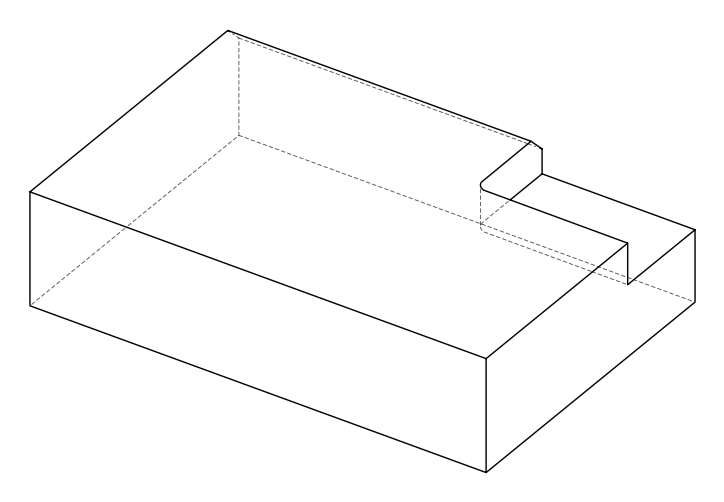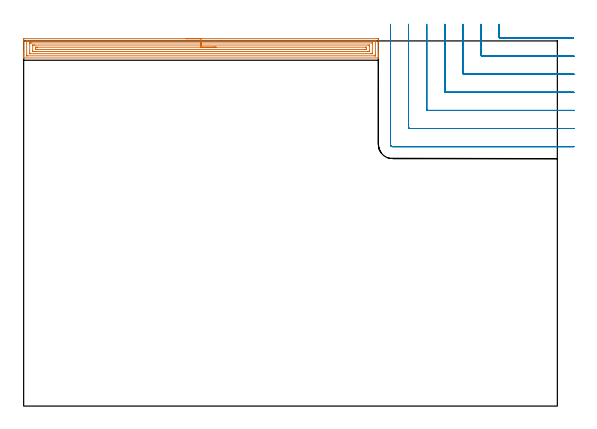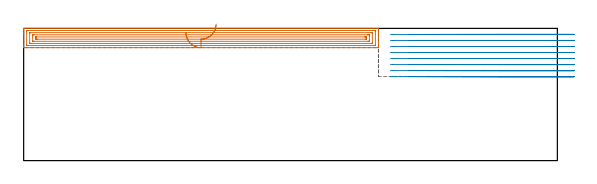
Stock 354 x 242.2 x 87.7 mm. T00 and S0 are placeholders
(PLAN: 2 operations, 1 tool changes, 25.8 min)
(1 AREA_MILL | FG_CHAMFER_SURFACE | UGT0205_001 | 9.65 min | 19831 mm3)
(2 MILL_CORNER_NOTCH_RECTANGULAR | CORNER_NOTCH_RECTANGULAR | UGT0201_008 | Follow Part, ap 4, ae 75% | 16.14 min | 295502 mm3)
(TOOL UGT0205_001 | Chamfer Mill 20 x 3 x 45 deg. | D20 FL50 Z2)
(TOOL UGT0201_008 | End Mill 16 mm | D16 FL32 Z4)
(OP 1 AREA_MILL)
G17 G21 G94 G90
T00 M6
G54
G17 G0 G90 X107.65 Y243.7 S1061 M3
G43 Z97.7 H0
Z84.9
G94 G1 X107.688 Z84.028 F250.
X107.802 Z83.163
X107.991 Z82.312
X108.253 Z81.48
X108.587 Z80.674
X108.99 Z79.9
X109.458 Z79.164
X109.99 Z78.472
X110.579 Z77.829
X111.222 Z77.24
X111.914 Z76.708
X112.65 Z76.24
X113.424 Z75.837
X114.23 Z75.503
X115.062 Z75.241
X115.914 Z75.052
X116.778 Z74.938
X117.65 Z74.9
X234.682
X234.976 Y243.697 Z74.902
X235.29 Y243.692 Z74.906
X235.3 Y243.374 Z75.224
Y234.178 Z84.417
Y233.628 Z84.969
Y233.285 Z85.311
Y232.736 Z85.86
Y232.393 Z86.202
Y231.708 Z86.892
Y231.362 Z87.238
X235.293 Y230.957 Z87.634
X235.29 Y230.903 Z87.688
X235.128 Y230.9 Z87.7
X0.172
X0.01 Y230.903 Z87.688
X0.007 Y230.957 Z87.634
X0. Y231.362 Z87.238
Y231.708 Z86.892
Y232.393 Z86.202
Y233.628 Z84.969
Y234.178 Z84.417
Y234.795 Z83.8
Y242.824 Z75.773
X0.002 Y243.099 Z75.498
X0.007 Y243.692 Z74.906
X0.023 Y243.694 Z74.904
X0.618 Y243.7 Z74.9
X117.65
Y242.286 Z76.314
X232.974
X233.132 Y242.283 Z76.317
X233.237 Y242.279 Z76.321
X233.291 Y242.275 Z76.325
X233.294 Y242.264 Z76.336
X233.297 Y242.207 Z76.393
X233.3 Y241.802 Z76.798
Y232.881 Z85.719
X233.297 Y232.393 Z86.207
X233.294 Y232.343 Z86.257
X233.291 Y232.324 Z86.276
X233.211 Y232.32 Z86.28
X233.053 Y232.315 Z86.285
X232.974 Y232.314 Z86.286
X2.326 Y232.315 Z86.285
X2.168 Y232.317 Z86.283
X2.063 Y232.321 Z86.279
X2.009 Y232.325 Z86.275
X2.006 Y232.336 Z86.264
X2.003 Y232.393 Z86.207
X2. Y232.798 Z85.803
Y241.719 Z76.881
X2.003 Y242.207 Z76.393
X2.006 Y242.257 Z76.343
X2.009 Y242.276 Z76.324
X2.089 Y242.28 Z76.32
X2.247 Y242.285 Z76.315
X2.326 Y242.286 Z76.314
X117.65
Y240.872 Z77.728
X231.108 Y240.871 Z77.729
X231.258 Y240.87 Z77.73
X231.283 Y240.868 Z77.732
X231.288 Y240.866 Z77.734
X231.293 Y240.843 Z77.757
X231.298 Y240.742 Z77.858
X231.3 Y240.614 Z77.986
Y240.423 Z78.177
X231.299 Y233.987 Z84.613
X231.293 Y233.795 Z84.805
X231.29 Y233.744 Z84.856
X231.273 Y233.735 Z84.865
X231.22 Y233.732 Z84.868
X231.108 Y233.73 Z84.87
X230.664 Y233.729 Z84.871
X230.215 Y233.728 Z84.872
X4.192 Y233.729 Z84.871
X4.042 Y233.73 Z84.87
X4.018 Y233.732 Z84.868
X4.012 Y233.734 Z84.866
X4.007 Y233.757 Z84.843
X4.002 Y233.858 Z84.742
X4. Y234.369 Z84.231
X4.001 Y240.613 Z77.987
X4.007 Y240.805 Z77.795
X4.01 Y240.857 Z77.743
X4.027 Y240.865 Z77.735
X4.08 Y240.868 Z77.732
X4.192 Y240.87 Z77.73
X4.636 Y240.871 Z77.729
X5.085 Y240.872 Z77.728
X117.65
Y239.457 Z79.143
X228.502
X229.255 Y239.45 Z79.15
X229.29 Y239.447 Z79.153
X229.294 Y239.4 Z79.2
X229.298 Y239.295 Z79.305
X229.299 Y239.083 Z79.517
X229.3 Y238.66 Z79.94
Y235.983 Z82.617
X229.299 Y235.526 Z83.074
X229.298 Y235.309 Z83.291
X229.294 Y235.2 Z83.4
X229.29 Y235.152 Z83.448
X229.242 Y235.149 Z83.451
X228.428 Y235.143 Z83.457
X228.355
X6.799
X6.045 Y235.15 Z83.45
X6.01 Y235.153 Z83.447
X6.006 Y235.2 Z83.4
X6.003 Y235.305 Z83.295
X6.001 Y235.517 Z83.083
X6. Y235.94 Z82.66
X6.001 Y239.074 Z79.526
X6.003 Y239.291 Z79.309
X6.006 Y239.4 Z79.2
X6.01 Y239.448 Z79.152
X6.058 Y239.451 Z79.149
X6.872 Y239.457 Z79.143
X6.945
X117.65
Y238.043 Z80.557
X226.641 Y238.042 Z80.558
X227.242 Y238.039 Z80.561
X227.278 Y238.036 Z80.564
X227.29 Y238.029 Z80.571
X227.296 Y237.984 Z80.616
X227.298 Y237.746 Z80.854
X227.3 Y237.088 Z81.512
X227.299 Y236.854 Z81.746
X227.297 Y236.69 Z81.91
X227.294 Y236.608 Z81.992
X227.291 Y236.572 Z82.028
X227.235 Y236.564 Z82.036
X226.936 Y236.56 Z82.04
X226.641 Y236.558 Z82.042
X226.045 Y236.557 Z82.043
X8.659 Y236.558 Z82.042
X8.058 Y236.561 Z82.039
X8.022 Y236.564 Z82.036
X8.01 Y236.571 Z82.029
X8.004 Y236.616 Z81.984
X8.002 Y236.854 Z81.746
X8. Y237.512 Z81.088
X8.001 Y237.746 Z80.854
X8.003 Y237.91 Z80.69
X8.007 Y237.992 Z80.608
X8.009 Y238.028 Z80.572
X8.065 Y238.036 Z80.564
X8.364 Y238.04 Z80.56
X8.659 Y238.042 Z80.558
X9.255 Y238.043 Z80.557
X117.65
X118.522 Z80.595
X119.386 Z80.709
X120.238 Z80.898
X121.07 Z81.16
X121.876 Z81.494
X122.65 Z81.897
X123.386 Z82.365
X124.078 Z82.896
X124.721 Z83.486
X125.31 Z84.129
X125.842 Z84.821
X126.31 Z85.557
X126.713 Z86.331
X127.047 Z87.137
X127.309 Z87.969
X127.498 Z88.82
X127.612 Z89.685
X127.65 Z90.557
G0 Z97.7
M5
M2
(OP 2 MILL_CORNER_NOTCH_RECTANGULAR)
G17 G21 G94 G90
T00 M6
G54
G17 G0 G90 X315.29 Y253.2 S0 M3
G43 Z97.7 H0
Z83.7
G94 G1 X315.3 Y250.2 F250.
Y249.962 F500.
Y244.894
G3 X316.094 Y244.1 R0.8
G1 X361.771
X364.771 F250.
G0 Z97.7
X303.288 Y253.2
Z83.7
G1 X303.3 Y250.2
Y249.962 F500.
Y232.895
G3 X304.095 Y232.1 R0.8
G1 X362.
X365. F250.
G0 Z97.7
X291.285 Y253.2
Z83.7
G1 X291.299 Y250.2
X291.3 Y249.962 F500.
Y220.895
G3 X292.095 Y220.1 R0.8
G1 X362.
X365. F250.
G0 Z97.7
X279.279 Y253.2
Z83.7
G1 X279.299 Y250.2
X279.3 Y249.962 F500.
Y208.895
G3 X280.095 Y208.1 R0.8
G1 X362.
X365. F250.
G0 Z97.7
X267.269 Y253.2
Z83.7
G1 X267.299 Y250.2
G2 X267.3 Y249.962 R24. F500.
G1 Y196.896
G3 X268.096 Y196.1 R0.8
G1 X362.
X365. F250.
G0 Z97.7
X255.238 Y253.199
Z83.7
G1 X255.298 Y250.2
G2 X255.3 Y249.962 R12. F500.
G1 Y184.896
G3 X256.096 Y184.1 R0.8
G1 X362.
X365. F250.
G0 Z97.7
X243.3 Y252.962
Z83.7
G1 Y249.962
Y173.6 F500.
G3 X244.8 Y172.1 R1.5
G1 X362.
X365. F250.
G0 Z97.7
X315.3 Y253.2
Z79.7
G1 Y250.2
Y244.894 F500.
G3 X316.094 Y244.1 R0.8
G1 X361.771
X364.771 F250.
G0 Z97.7
X303.3 Y253.2
Z79.7
G1 Y250.2
Y232.895 F500.
G3 X304.095 Y232.1 R0.8
G1 X362.
X365. F250.
G0 Z97.7
X291.3 Y253.2
Z79.7
G1 Y250.2
Y220.895 F500.
G3 X292.095 Y220.1 R0.8
G1 X362.
X365. F250.
G0 Z97.7
X279.3 Y253.2
Z79.7
G1 Y250.2
Y208.895 F500.
G3 X280.095 Y208.1 R0.8
G1 X362.
X365. F250.
G0 Z97.7
X267.3 Y253.2
Z79.7
G1 Y250.2
Y196.896 F500.
G3 X268.096 Y196.1 R0.8
G1 X362.
X365. F250.
G0 Z97.7
X255.3 Y253.2
Z79.7
G1 Y250.2
Y184.896 F500.
G3 X256.096 Y184.1 R0.8
G1 X362.
X365. F250.
G0 Z97.7
X243.3 Y253.2
Z79.7
G1 Y250.2
Y173.6 F500.
G3 X244.8 Y172.1 R1.5
G1 X362.
X365. F250.
G0 Z97.7
X315.3 Y253.2
Z75.7
G1 Y250.2
Y244.894 F500.
G3 X316.094 Y244.1 R0.8
G1 X361.771
X364.771 F250.
G0 Z97.7
X303.3 Y253.2
Z75.7
G1 Y250.2
Y232.895 F500.
G3 X304.095 Y232.1 R0.8
G1 X362.
X365. F250.
G0 Z97.7
X291.3 Y253.2
Z75.7
G1 Y250.2
Y220.895 F500.
G3 X292.095 Y220.1 R0.8
G1 X362.
X365. F250.
G0 Z97.7
X279.3 Y253.2
Z75.7
G1 Y250.2
Y208.895 F500.
G3 X280.095 Y208.1 R0.8
G1 X362.
X365. F250.
G0 Z97.7
X267.3 Y253.2
Z75.7
G1 Y250.2
Y196.896 F500.
G3 X268.096 Y196.1 R0.8
G1 X362.
X365. F250.
G0 Z97.7
X255.3 Y253.2
Z75.7
G1 Y250.2
Y184.896 F500.
G3 X256.096 Y184.1 R0.8
G1 X362.
X365. F250.
G0 Z97.7
X243.3 Y253.2
Z75.7
G1 Y250.2
Y173.6 F500.
G3 X244.8 Y172.1 R1.5
G1 X362.
X365. F250.
G0 Z97.7
X315.3 Y253.2
Z71.7
G1 Y250.2
Y244.894 F500.
G3 X316.094 Y244.1 R0.8
G1 X361.771
X364.771 F250.
G0 Z97.7
X303.3 Y253.2
Z71.7
G1 Y250.2
Y232.895 F500.
G3 X304.095 Y232.1 R0.8
G1 X362.
X365. F250.
G0 Z97.7
X291.3 Y253.2
Z71.7
G1 Y250.2
Y220.895 F500.
G3 X292.095 Y220.1 R0.8
G1 X362.
X365. F250.
G0 Z97.7
X279.3 Y253.2
Z71.7
G1 Y250.2
Y208.895 F500.
G3 X280.095 Y208.1 R0.8
G1 X362.
X365. F250.
G0 Z97.7
X267.3 Y253.2
Z71.7
G1 Y250.2
Y196.896 F500.
G3 X268.096 Y196.1 R0.8
G1 X362.
X365. F250.
G0 Z97.7
X255.3 Y253.2
Z71.7
G1 Y250.2
Y184.896 F500.
G3 X256.096 Y184.1 R0.8
G1 X362.
X365. F250.
G0 Z97.7
X243.3 Y253.2
Z71.7
G1 Y250.2
Y173.6 F500.
G3 X244.8 Y172.1 R1.5
G1 X362.
X365. F250.
G0 Z97.7
X315.3 Y253.2
Z67.7
G1 Y250.2
Y244.894 F500.
G3 X316.094 Y244.1 R0.8
G1 X361.771
X364.771 F250.
G0 Z97.7
X303.3 Y253.2
Z67.7
G1 Y250.2
Y232.895 F500.
G3 X304.095 Y232.1 R0.8
G1 X362.
X365. F250.
G0 Z97.7
X291.3 Y253.2
Z67.7
G1 Y250.2
Y220.895 F500.
G3 X292.095 Y220.1 R0.8
G1 X362.
X365. F250.
G0 Z97.7
X279.3 Y253.2
Z67.7
G1 Y250.2
Y208.895 F500.
G3 X280.095 Y208.1 R0.8
G1 X362.
X365. F250.
G0 Z97.7
X267.3 Y253.2
Z67.7
G1 Y250.2
Y196.896 F500.
G3 X268.096 Y196.1 R0.8
G1 X362.
X365. F250.
G0 Z97.7
X255.3 Y253.2
Z67.7
G1 Y250.2
Y184.896 F500.
G3 X256.096 Y184.1 R0.8
G1 X362.
X365. F250.
G0 Z97.7
X243.3 Y253.2
Z67.7
G1 Y250.2
Y173.6 F500.
G3 X244.8 Y172.1 R1.5
G1 X362.
X365. F250.
G0 Z97.7
X315.3 Y253.2
Z63.7
G1 Y250.2
Y244.894 F500.
G3 X316.094 Y244.1 R0.8
G1 X361.771
X364.771 F250.
G0 Z97.7
X303.3 Y253.2
Z63.7
G1 Y250.2
Y232.895 F500.
G3 X304.095 Y232.1 R0.8
G1 X362.
X365. F250.
G0 Z97.7
X291.3 Y253.2
Z63.7
G1 Y250.2
Y220.895 F500.
G3 X292.095 Y220.1 R0.8
G1 X362.
X365. F250.
G0 Z97.7
X279.3 Y253.2
Z63.7
G1 Y250.2
Y208.895 F500.
G3 X280.095 Y208.1 R0.8
G1 X362.
X365. F250.
G0 Z97.7
X267.3 Y253.2
Z63.7
G1 Y250.2
Y196.896 F500.
G3 X268.096 Y196.1 R0.8
G1 X362.
X365. F250.
G0 Z97.7
X255.3 Y253.2
Z63.7
G1 Y250.2
Y184.896 F500.
G3 X256.096 Y184.1 R0.8
G1 X362.
X365. F250.
G0 Z97.7
X243.3 Y253.2
Z63.7
G1 Y250.2
Y173.6 F500.
G3 X244.8 Y172.1 R1.5
G1 X362.
X365. F250.
G0 Z97.7
X315.3 Y253.2
Z59.7
G1 Y250.2
Y244.894 F500.
G3 X316.094 Y244.1 R0.8
G1 X361.771
X364.771 F250.
G0 Z97.7
X303.3 Y253.2
Z59.7
G1 Y250.2
Y232.895 F500.
G3 X304.095 Y232.1 R0.8
G1 X362.
X365. F250.
G0 Z97.7
X291.3 Y253.2
Z59.7
G1 Y250.2
Y220.895 F500.
G3 X292.095 Y220.1 R0.8
G1 X362.
X365. F250.
G0 Z97.7
X279.3 Y253.2
Z59.7
G1 Y250.2
Y208.895 F500.
G3 X280.095 Y208.1 R0.8
G1 X362.
X365. F250.
G0 Z97.7
X267.3 Y253.2
Z59.7
G1 Y250.2
Y196.896 F500.
G3 X268.096 Y196.1 R0.8
G1 X362.
X365. F250.
G0 Z97.7
X255.3 Y253.2
Z59.7
G1 Y250.2
Y184.896 F500.
G3 X256.096 Y184.1 R0.8
G1 X362.
X365. F250.
G0 Z97.7
X243.3 Y253.2
Z59.7
G1 Y250.2
Y173.6 F500.
G3 X244.8 Y172.1 R1.5
G1 X362.
X365. F250.
G0 Z97.7
X315.3 Y253.2
Z55.7
G1 Y250.2
Y244.894 F500.
G3 X316.094 Y244.1 R0.8
G1 X361.771
X364.771 F250.
G0 Z97.7
X303.3 Y253.2
Z55.7
G1 Y250.2
Y232.895 F500.
G3 X304.095 Y232.1 R0.8
G1 X362.
X365. F250.
G0 Z97.7
X291.3 Y253.2
Z55.7
G1 Y250.2
Y220.895 F500.
G3 X292.095 Y220.1 R0.8
G1 X362.
X365. F250.
G0 Z97.7
X279.3 Y253.2
Z55.7
G1 Y250.2
Y208.895 F500.
G3 X280.095 Y208.1 R0.8
G1 X362.
X365. F250.
G0 Z97.7
X267.3 Y253.2
Z55.7
G1 Y250.2
Y196.896 F500.
G3 X268.096 Y196.1 R0.8
G1 X362.
X365. F250.
G0 Z97.7
X255.3 Y253.2
Z55.7
G1 Y250.2
Y184.896 F500.
G3 X256.096 Y184.1 R0.8
G1 X362.
X365. F250.
G0 Z97.7
X243.3 Y253.2
Z55.7
G1 Y250.2
Y173.6 F500.
G3 X244.8 Y172.1 R1.5
G1 X362.
X365. F250.
G0 Z97.7
M5
M2
